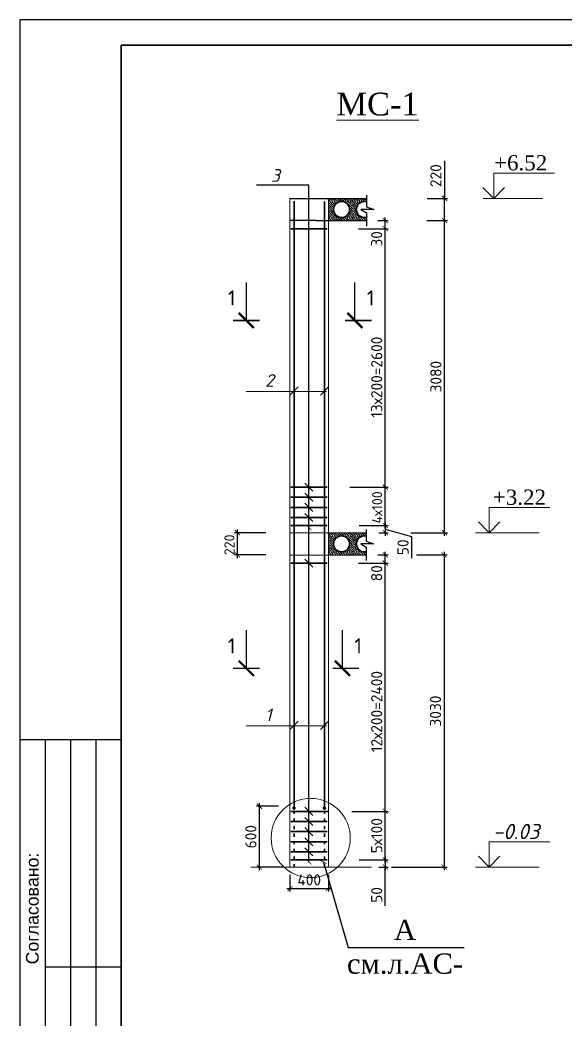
# Model space of a CAD drawing. Header units: millimetres. Extents: x 572274 to 2241483, y -888675 to -304135.
# Drawn here: x 1275612 to 1286369, y -635027 to -615307 of the extents above; entities that cross this region are included whole.
import ezdxf

# ---------------------------------------------------------------- set-up
doc = ezdxf.new("R2010")
doc.units = ezdxf.units.MM
doc.linetypes.add('ACAD_ISO02W100', pattern=[15, 12, -3])
doc.linetypes.add('ACAD_ISO03W100', pattern=[30, 12, -18])
doc.layers.add('ASHADE', color=7, linetype='Continuous')
doc.layers.add('окна и двери', color=7, linetype='Continuous')
for name, color, linetype, lineweight in [('план', 7, 'Continuous', 40), ('Размер', 150, 'Continuous', 5), ('Размерные линии', 5, 'Continuous', 9)]:
    doc.layers.add(name, color=color, linetype=linetype, lineweight=lineweight)
doc.styles.add('arial', font='arial.ttf', dxfattribs={"height": 300})
doc.styles.get("Standard").update_dxf_attribs({"font": 'isocpeur.ttf'})
doc.styles.add('style1', font='isocpeui.ttf')
doc.styles.add('WMF-Times New Roman0', font='times.ttf')
doc.dimstyles.new('150', dxfattribs={"dimtxt": 150, "dimasz": 150, "dimexe": 0, "dimexo": 1, "dimgap": 25, "dimtad": 1, "dimtxsty": 'Standard', "dimblk": 'ARCHTICK', "dimcen": 50, "dimadec": 0, "dimazin": 0, "dimtfac": 1, "dimtmove": 0, "dimatfit": 3, "dimldrblk": 'ARCHTICK', "dimfxl": 1, "dimarcsym": 0})
doc.dimstyles.new('Copy(2) of ISO-25', dxfattribs={"dimtxt": 300, "dimasz": 180, "dimexe": 60, "dimexo": 0, "dimgap": 80, "dimtad": 1, "dimtxsty": 'Standard', "dimblk": 'ARCHTICK', "dimcen": 150, "dimdle": 60, "dimazin": 0, "dimtfac": 1, "dimtmove": 0, "dimatfit": 3, "dimfxl": 60, "dimarcsym": 0})
doc.dimstyles.new('ISO-25', dxfattribs={"dimtxt": 300, "dimasz": 150, "dimexe": 100, "dimexo": 100, "dimgap": 100, "dimtad": 1, "dimtxsty": 'style1', "dimblk": 'ARCHTICK', "dimcen": 250, "dimdle": 150, "dimclrd": 5, "dimclre": 5, "dimclrt": 7, "dimadec": 0, "dimazin": 0, "dimtfac": 1, "dimtmove": 0, "dimatfit": 3, "dimldrblk": 'ARCHTICK', "dimfxl": 1.25, "dimlwd": -1, "dimlwe": -1, "dimarcsym": 0})
pattern_1 = [(135, (820366.068, -42159.84), (-16.8379802, 61.7392608), [79.375, -15.875, 0, -15.875])]
pattern_2 = [(135, (820366.068, -35559.84), (-16.8379802, 61.7392608), [79.375, -15.875, 0, -15.875])]

# ---------------------------------------------------------------- blocks, each defined once
blk = doc.blocks.new('shtamp cheti azu')
blk.add_line((455458, 81217), (457458, 81217))
at = {"lineweight": 25, "ltscale": 100}
for p, q in [((455958, 74717), (455958, 81217)), ((456458, 74717), (456458, 81217)), ((456958, 74717), (456958, 81217)), ((457458, 76717), (455958, 76717)), ((457458, 74702), (455458, 74702)), ((456258, 66217), (456258, 74717)), ((456758, 66217), (456758, 74717)), ((457458, 72217), (456258, 72217)), ((457458, 68717), (456258, 68717)), ((457458, 66217), (456258, 66217))]:
    blk.add_line(p, q, dxfattribs=at)
at = {"color": 1, "linetype": 'ACAD_ISO02W100', "lineweight": 5, "ltscale": 70, "char_height": 250, "attachment_point": 1, "rotation": 90, "style": 'arial'}
for s, insert in [('{\\fArial|b0|i0|c204|p34;Согласовано:}', (455576, 76776)), ('{\\fArial|b0|i0|c204|p34;Взам. инв. N}', (456376, 72315)), ('{\\fArial|b0|i0|c204|p34;Подпись и дата}', (456376, 68815)), ('{\\fArial|b0|i0|c204|p34;Инв. N подл.}', (456376, 66315))]:
    blk.add_mtext(s, dxfattribs=dict(at, insert=insert))
blk = doc.blocks.new('_ArchTick')
at = {"color": 0, "linetype": 'ByBlock', "const_width": 0.15}
blk.add_lwpolyline([(-0.5, -0.5), (0.5, 0.5)], dxfattribs=at)
blk = doc.blocks.new('*D905')
at = {"layer": 'Defpoints', "color": 0, "lineweight": 25, "transparency": 16777216}
for p in [(1282123, -624528), (1282822, -624528), (1282822, -625288)]:
    blk.add_point(p, dxfattribs=at)
at = {"layer": 'Размер', "color": 0, "lineweight": -2, "transparency": 16777216}
for p, q in [((1282123, -624528), (1282882, -624528)), ((1282822, -625348), (1282822, -624468)), ((1282822, -625288), (1282882, -625288))]:
    blk.add_line(p, q, dxfattribs=at)
at = {"layer": 'Размер', "color": 0, "lineweight": -2, "transparency": 16777216, "xscale": 100, "yscale": 100, "zscale": 100}
for p, rotation in [((1282822, -624528), 90), ((1282822, -625288), 270)]:
    blk.add_blockref('_ArchTick', p, dxfattribs=dict(at, rotation=rotation))
at = {"layer": 'Размер', "color": 0, "transparency": 16777216, "insert": (1282662, -624928), "char_height": 220, "attachment_point": 5, "rotation": 90}
blk.add_mtext('{\\H0.90909x;4х100}', dxfattribs=at)
blk = doc.blocks.new('*D906')
at = {"layer": 'Defpoints', "color": 0, "lineweight": 25, "transparency": 16777216}
for p in [(1282296, -619428), (1282822, -619428), (1282308, -625288)]:
    blk.add_point(p, dxfattribs=at)
at = {"layer": 'Размер', "color": 0, "lineweight": -2, "transparency": 16777216}
for p, q in [((1282822, -625348), (1282822, -619368)), ((1282296, -619428), (1282882, -619428)), ((1282308, -625288), (1282882, -625288))]:
    blk.add_line(p, q, dxfattribs=at)
at = {"layer": 'Размер', "color": 0, "lineweight": -2, "transparency": 16777216, "xscale": 100, "yscale": 100, "zscale": 100}
for p, rotation in [((1282822, -619428), 90), ((1282822, -625288), 270)]:
    blk.add_blockref('_ArchTick', p, dxfattribs=dict(at, rotation=rotation))
at = {"layer": 'Размер', "color": 0, "transparency": 16777216, "insert": (1282652, -622358), "char_height": 220, "attachment_point": 5, "rotation": 90}
blk.add_mtext('13х200=2600', dxfattribs=at)
blk = doc.blocks.new('*D907')
at = {"layer": 'Defpoints', "color": 0, "lineweight": 25, "transparency": 16777216}
for p in [(1282673, -619268), (1282822, -619268), (1282296, -619428)]:
    blk.add_point(p, dxfattribs=at)
at = {"layer": 'Размер', "color": 0, "lineweight": -2, "transparency": 16777216}
for p, q in [((1282673, -619268), (1282882, -619268)), ((1282822, -619488), (1282822, -619208)), ((1282296, -619428), (1282882, -619428))]:
    blk.add_line(p, q, dxfattribs=at)
at = {"layer": 'Размер', "color": 0, "lineweight": -2, "transparency": 16777216, "xscale": 100, "yscale": 100, "zscale": 100}
for p, rotation in [((1282822, -619268), 90), ((1282822, -619428), 270)]:
    blk.add_blockref('_ArchTick', p, dxfattribs=dict(at, rotation=rotation))
at = {"layer": 'Размер', "color": 0, "transparency": 16777216, "insert": (1282652, -619628), "char_height": 220, "attachment_point": 5, "rotation": 90}
blk.add_mtext('30', dxfattribs=at)
blk = doc.blocks.new('*D908')
at = {"layer": 'Defpoints', "color": 0, "lineweight": 25, "transparency": 16777216}
for p in [(1282308, -625288), (1282697, -625428), (1282822, -625428)]:
    blk.add_point(p, dxfattribs=at)
at = {"layer": 'Размер', "color": 0, "lineweight": -2, "transparency": 16777216}
for p, q in [((1282308, -625288), (1282882, -625288)), ((1282822, -625228), (1282822, -625488)), ((1282697, -625428), (1282882, -625428)), ((1282822, -625358), (1283342, -625501)), ((1283342, -625501), (1283342, -625929))]:
    blk.add_line(p, q, dxfattribs=at)
at = {"layer": 'Размер', "color": 0, "lineweight": -2, "transparency": 16777216, "xscale": 100, "yscale": 100, "zscale": 100}
for p, rotation in [((1282822, -625288), 90), ((1282822, -625428), 270)]:
    blk.add_blockref('_ArchTick', p, dxfattribs=dict(at, rotation=rotation))
at = {"layer": 'Размер', "color": 0, "transparency": 16777216, "insert": (1283172, -625715), "char_height": 220, "attachment_point": 5, "rotation": 90}
blk.add_mtext('50', dxfattribs=at)
blk = doc.blocks.new('*D909')
at = {"layer": 'Defpoints', "color": 0, "lineweight": 25, "transparency": 16777216}
for p in [(1283729, -619268), (1283991, -619268), (1283328, -625428)]:
    blk.add_point(p, dxfattribs=at)
at = {"layer": 'Размер', "color": 0, "lineweight": -2, "transparency": 16777216}
for p, q in [((1283729, -619268), (1284051, -619268)), ((1283991, -625488), (1283991, -619208)), ((1283328, -625428), (1284051, -625428))]:
    blk.add_line(p, q, dxfattribs=at)
at = {"layer": 'Размер', "color": 0, "lineweight": -2, "transparency": 16777216, "xscale": 100, "yscale": 100, "zscale": 100}
for p, rotation in [((1283991, -619268), 90), ((1283991, -625428), 270)]:
    blk.add_blockref('_ArchTick', p, dxfattribs=dict(at, rotation=rotation))
at = {"layer": 'Размер', "color": 0, "transparency": 16777216, "insert": (1283821, -622348), "char_height": 220, "attachment_point": 5, "rotation": 90}
blk.add_mtext('3080', dxfattribs=at)
blk = doc.blocks.new('*D910')
at = {"layer": 'Defpoints', "color": 0, "lineweight": 25, "transparency": 16777216}
for p in [(1283650, -618828), (1283991, -618828), (1283644, -619268)]:
    blk.add_point(p, dxfattribs=at)
at = {"layer": 'Размер', "color": 0, "lineweight": -2, "transparency": 16777216}
for p, q in [((1283991, -618089), (1283991, -618828)), ((1283991, -619328), (1283991, -618768)), ((1283650, -618828), (1284051, -618828)), ((1283644, -619268), (1284051, -619268))]:
    blk.add_line(p, q, dxfattribs=at)
at = {"layer": 'Размер', "color": 0, "lineweight": -2, "transparency": 16777216, "xscale": 100, "yscale": 100, "zscale": 100}
for p, rotation in [((1283991, -618828), 90), ((1283991, -619268), 270)]:
    blk.add_blockref('_ArchTick', p, dxfattribs=dict(at, rotation=rotation))
at = {"layer": 'Размер', "color": 0, "transparency": 16777216, "insert": (1283821, -618380), "char_height": 220, "attachment_point": 5, "rotation": 90}
blk.add_mtext('220', dxfattribs=at)
blk = doc.blocks.new('*D911')
at = {"layer": 'Defpoints', "color": 0, "lineweight": 25, "transparency": 16777216}
for p in [(1282163, -630928), (1282822, -630928), (1282822, -631888)]:
    blk.add_point(p, dxfattribs=at)
at = {"layer": 'Размер', "color": 0, "lineweight": -2, "transparency": 16777216}
for p, q in [((1282163, -630928), (1282882, -630928)), ((1282822, -631948), (1282822, -630868)), ((1282822, -631888), (1282882, -631888))]:
    blk.add_line(p, q, dxfattribs=at)
at = {"layer": 'Размер', "color": 0, "lineweight": -2, "transparency": 16777216, "xscale": 100, "yscale": 100, "zscale": 100}
for p, rotation in [((1282822, -630928), 90), ((1282822, -631888), 270)]:
    blk.add_blockref('_ArchTick', p, dxfattribs=dict(at, rotation=rotation))
at = {"layer": 'Размер', "color": 0, "transparency": 16777216, "insert": (1282652, -631408), "char_height": 220, "attachment_point": 5, "rotation": 90}
blk.add_mtext('5х100', dxfattribs=at)
blk = doc.blocks.new('*D912')
at = {"layer": 'Defpoints', "color": 0, "lineweight": 25, "transparency": 16777216}
for p in [(1282296, -626028), (1282822, -626028), (1282308, -631888)]:
    blk.add_point(p, dxfattribs=at)
at = {"layer": 'Размер', "color": 0, "lineweight": -2, "transparency": 16777216}
for p, q in [((1282296, -626028), (1282882, -626028)), ((1282822, -631948), (1282822, -625968)), ((1282308, -631888), (1282882, -631888))]:
    blk.add_line(p, q, dxfattribs=at)
at = {"layer": 'Размер', "color": 0, "lineweight": -2, "transparency": 16777216, "xscale": 100, "yscale": 100, "zscale": 100}
for p, rotation in [((1282822, -626028), 90), ((1282822, -631888), 270)]:
    blk.add_blockref('_ArchTick', p, dxfattribs=dict(at, rotation=rotation))
at = {"layer": 'Размер', "color": 0, "transparency": 16777216, "insert": (1282652, -628958), "char_height": 220, "attachment_point": 5, "rotation": 90}
blk.add_mtext('12х200=2400', dxfattribs=at)
blk = doc.blocks.new('*D913')
at = {"layer": 'Defpoints', "color": 0, "lineweight": 25, "transparency": 16777216}
for p in [(1282308, -631888), (1282697, -632028), (1282822, -632028)]:
    blk.add_point(p, dxfattribs=at)
at = {"layer": 'Размер', "color": 0, "lineweight": -2, "transparency": 16777216}
for p, q in [((1282308, -631888), (1282882, -631888)), ((1282822, -631828), (1282822, -632088)), ((1282697, -632028), (1282882, -632028)), ((1282822, -632792), (1282822, -632028))]:
    blk.add_line(p, q, dxfattribs=at)
at = {"layer": 'Размер', "color": 0, "lineweight": -2, "transparency": 16777216, "xscale": 100, "yscale": 100, "zscale": 100}
for p, rotation in [((1282822, -631888), 90), ((1282822, -632028), 270)]:
    blk.add_blockref('_ArchTick', p, dxfattribs=dict(at, rotation=rotation))
at = {"layer": 'Размер', "color": 0, "transparency": 16777216, "insert": (1282652, -632578), "char_height": 220, "attachment_point": 5, "rotation": 90}
blk.add_mtext('50', dxfattribs=at)
blk = doc.blocks.new('*D914')
at = {"layer": 'Defpoints', "color": 0, "lineweight": 25, "transparency": 16777216}
for p in [(1282673, -625868), (1282822, -625868), (1282296, -626028)]:
    blk.add_point(p, dxfattribs=at)
at = {"layer": 'Размер', "color": 0, "lineweight": -2, "transparency": 16777216}
for p, q in [((1282673, -625868), (1282882, -625868)), ((1282822, -626088), (1282822, -625808)), ((1282296, -626028), (1282882, -626028))]:
    blk.add_line(p, q, dxfattribs=at)
at = {"layer": 'Размер', "color": 0, "lineweight": -2, "transparency": 16777216, "xscale": 100, "yscale": 100, "zscale": 100}
for p, rotation in [((1282822, -625868), 90), ((1282822, -626028), 270)]:
    blk.add_blockref('_ArchTick', p, dxfattribs=dict(at, rotation=rotation))
at = {"layer": 'Размер', "color": 0, "transparency": 16777216, "insert": (1282652, -626228), "char_height": 220, "attachment_point": 5, "rotation": 90}
blk.add_mtext('80', dxfattribs=at)
blk = doc.blocks.new('*D915')
at = {"layer": 'Defpoints', "color": 0, "lineweight": 25, "transparency": 16777216}
for p in [(1279906, -625428), (1280462, -625428), (1280462, -625868)]:
    blk.add_point(p, dxfattribs=at)
at = {"layer": 'Размер', "color": 0, "lineweight": -2, "transparency": 16777216}
for p, q in [((1280462, -625428), (1279846, -625428)), ((1279906, -625928), (1279906, -625368)), ((1280462, -625868), (1279846, -625868))]:
    blk.add_line(p, q, dxfattribs=at)
at = {"layer": 'Размер', "color": 0, "lineweight": -2, "transparency": 16777216, "xscale": 100, "yscale": 100, "zscale": 100}
for p, rotation in [((1279906, -625428), 90), ((1279906, -625868), 270)]:
    blk.add_blockref('_ArchTick', p, dxfattribs=dict(at, rotation=rotation))
at = {"layer": 'Размер', "color": 0, "transparency": 16777216, "insert": (1279746, -625668), "char_height": 220, "attachment_point": 5, "rotation": 90}
blk.add_mtext('{\\H0.90909x;220}', dxfattribs=at)
blk = doc.blocks.new('*D916')
at = {"layer": 'Defpoints', "color": 0, "lineweight": 25, "transparency": 16777216}
for p in [(1283440, -625868), (1282947, -632028), (1283982, -632028)]:
    blk.add_point(p, dxfattribs=at)
at = {"layer": 'Размер', "color": 0, "lineweight": -2, "transparency": 16777216}
for p, q in [((1283440, -625868), (1284042, -625868)), ((1283982, -625808), (1283982, -632088)), ((1282947, -632028), (1284042, -632028))]:
    blk.add_line(p, q, dxfattribs=at)
at = {"layer": 'Размер', "color": 0, "lineweight": -2, "transparency": 16777216, "xscale": 100, "yscale": 100, "zscale": 100}
for p, rotation in [((1283982, -625868), 90), ((1283982, -632028), 270)]:
    blk.add_blockref('_ArchTick', p, dxfattribs=dict(at, rotation=rotation))
at = {"layer": 'Размер', "color": 0, "transparency": 16777216, "insert": (1283812, -628948), "char_height": 220, "attachment_point": 5, "rotation": 90}
blk.add_mtext('3030', dxfattribs=at)
blk = doc.blocks.new('*D917')
at = {"layer": 'Defpoints', "color": 0, "lineweight": 25, "transparency": 16777216}
for p in [(1280338, -630828), (1280713, -630828), (1280797, -632028)]:
    blk.add_point(p, dxfattribs=at)
at = {"layer": 'Размер', "color": 0, "lineweight": -2, "transparency": 16777216}
for p, q in [((1280713, -630828), (1280278, -630828)), ((1280338, -632088), (1280338, -630768)), ((1280797, -632028), (1280278, -632028))]:
    blk.add_line(p, q, dxfattribs=at)
at = {"layer": 'Размер', "color": 0, "lineweight": -2, "transparency": 16777216, "xscale": 100, "yscale": 100, "zscale": 100}
for p, rotation in [((1280338, -630828), 90), ((1280338, -632028), 270)]:
    blk.add_blockref('_ArchTick', p, dxfattribs=dict(at, rotation=rotation))
at = {"layer": 'Размер', "color": 0, "transparency": 16777216, "insert": (1280168, -631428), "char_height": 220, "attachment_point": 5, "rotation": 90}
blk.add_mtext('600', dxfattribs=at)
blk = doc.blocks.new('*D918')
at = {"layer": 'Defpoints', "color": 0, "lineweight": 25, "transparency": 16777216}
for p in [(1280941, -632178), (1281701, -632178), (1281701, -632452)]:
    blk.add_point(p, dxfattribs=at)
at = {"layer": 'Размер', "color": 0, "lineweight": -2, "transparency": 16777216}
for p, q in [((1280941, -632178), (1280941, -632512)), ((1281701, -632178), (1281701, -632512)), ((1280881, -632452), (1281761, -632452))]:
    blk.add_line(p, q, dxfattribs=at)
at = {"layer": 'Размер', "color": 0, "lineweight": -2, "transparency": 16777216, "xscale": 100, "yscale": 100, "zscale": 100, "rotation": 180}
blk.add_blockref('_ArchTick', (1280941, -632452), dxfattribs=at)
at = {"layer": 'Размер', "color": 0, "lineweight": -2, "transparency": 16777216, "xscale": 100, "yscale": 100, "zscale": 100}
blk.add_blockref('_ArchTick', (1281701, -632452), dxfattribs=at)
at = {"layer": 'Размер', "color": 0, "transparency": 16777216, "insert": (1281321, -632282), "char_height": 220, "attachment_point": 5}
blk.add_mtext('400', dxfattribs=at)

msp = doc.modelspace()

# ---------------------------------------------------------------- hatches: boundary and pattern name
at = {"layer": 'окна и двери', "lineweight": 13, "ltscale": 25}
h = msp.add_hatch(dxfattribs=at)
h.set_pattern_fill('ANSI36', color=256, scale=10, style=0)
h.set_pattern_definition(pattern_2)
h.paths.add_polyline_path([(1282446.26, -618888.168), (1282446.26, -618828.168), (1281700.503, -618828.168), (1281700.503, -618888.168)])
h = msp.add_hatch(dxfattribs=at)
h.set_pattern_fill('ANSI36', color=256, scale=10, style=0)
h.set_pattern_definition([(135, (802474.47, -42159.84), (-16.8379802, 61.7392608), [79.375, -15.875, 0, -15.875])])
h.paths.add_polyline_path([(1281801.725, -619048.168, 1), (1282117.954, -619048.168, 1)], flags=16)
h.paths.add_polyline_path([(1282250.086, -619048.168, 1), (1282566.314, -619048.168, 1)], flags=16)
edge = h.paths.add_edge_path()
edge.add_line((1282446.26, -618894.703), (1282446.26, -618888.168))
edge.add_line((1282446.26, -618888.168), (1281700.503, -618888.168))
edge.add_line((1281700.503, -618888.168), (1281700.503, -619208.168))
edge.add_line((1281700.503, -619208.168), (1282446.26, -619208.168))
edge.add_line((1282446.26, -619208.168), (1282446.26, -619201.633))
edge.add_arc((1282408.2, -619048.168), 158.114, 283.9285678, 360.3730868)
edge.add_line((1282566.311, -619047.139), (1282590.971, -619047.139))
edge.add_line((1282590.971, -619047.139), (1282565.981, -619037.909))
edge.add_arc((1282408.2, -619048.168), 158.114, 3.7201942, 76.0714322)
h = msp.add_hatch(dxfattribs=at)
h.set_pattern_fill('ANSI36', color=256, scale=10, style=0)
h.set_pattern_definition(pattern_2)
h.paths.add_polyline_path([(1282446.26, -619268.168), (1282446.26, -619208.168), (1281700.503, -619208.168), (1281700.503, -619268.168)])
h = msp.add_hatch(dxfattribs=at)
h.set_pattern_fill('ANSI36', color=256, scale=10, style=0)
h.set_pattern_definition(pattern_1)
h.paths.add_polyline_path([(1282446.26, -625488.168), (1282446.26, -625428.168), (1281700.503, -625428.168), (1281700.503, -625488.168)])
h = msp.add_hatch(dxfattribs=at)
h.set_pattern_fill('ANSI36', color=256, scale=10, style=0)
h.set_pattern_definition([(135, (802474.47, -48759.84), (-16.8379802, 61.7392608), [79.375, -15.875, 0, -15.875])])
edge = h.paths.add_edge_path(flags=16)
edge.add_arc((1281959.84, -625648.168), 158.114, 0, 360)
edge = h.paths.add_edge_path(flags=17)
edge.add_arc((1282408.2, -625648.168), 158.114, 0, 360)
edge = h.paths.add_edge_path()
edge.add_line((1282446.26, -625494.703), (1282446.26, -625488.168))
edge.add_line((1282446.26, -625488.168), (1281700.503, -625488.168))
edge.add_line((1281700.503, -625488.168), (1281700.503, -625808.168))
edge.add_line((1281700.503, -625808.168), (1282446.26, -625808.168))
edge.add_line((1282446.26, -625808.168), (1282446.26, -625801.633))
edge.add_arc((1282408.2, -625648.168), 158.114, 283.9285678, 360.3730868)
edge.add_line((1282566.311, -625647.139), (1282590.971, -625647.139))
edge.add_line((1282590.971, -625647.139), (1282565.981, -625637.909))
edge.add_arc((1282408.2, -625648.168), 158.114, 3.7201942, 76.0714322)
h = msp.add_hatch(dxfattribs=at)
h.set_pattern_fill('ANSI36', color=256, scale=10, style=0)
h.set_pattern_definition(pattern_1)
h.paths.add_polyline_path([(1282446.26, -625868.168), (1282446.26, -625808.168), (1281700.503, -625808.168), (1281700.503, -625868.168)])

# ---------------------------------------------------------------- linework, layer by layer
at = {"color": 7, "lineweight": 13}
for p, q in [((1284961.34, -618328.168), (1286161.34, -618328.168)), ((1284961.34, -618828.168), (1284961.34, -618328.168)), ((1284961.34, -618828.168), (1284749.208, -618616.036)), ((1284961.34, -618828.168), (1285173.472, -618616.036)), ((1284752.289, -618828.168), (1285924.522, -618828.168)), ((1284870.765, -625428.168), (1284870.765, -624928.168)), ((1284870.765, -624928.168), (1286070.765, -624928.168)), ((1284870.765, -625428.168), (1284658.633, -625216.036)), ((1284870.765, -625428.168), (1285082.897, -625216.036)), ((1284601.289, -625428.168), (1285857.5, -625428.168)), ((1284870.765, -632028.168), (1284870.765, -631528.168)), ((1284870.765, -631528.168), (1286070.765, -631528.168)), ((1284870.765, -632028.168), (1284658.633, -631816.036)), ((1284870.765, -632028.168), (1285082.897, -631816.036)), ((1284601.289, -632028.168), (1285857.5, -632028.168))]:
    msp.add_line(p, q, dxfattribs=at)
at = {"color": 7, "ltscale": 50}
for p, q in [((1282448.984, -618762.867), (1282448.984, -618993.693)), ((1280940.503, -618828.168), (1282448.984, -618828.168)), ((1282448.984, -618993.693), (1282593.695, -619047.139)), ((1282593.695, -619047.139), (1282339.687, -619047.139)), ((1282339.687, -619047.139), (1282448.984, -619113.209)), ((1282448.984, -619113.209), (1282448.984, -619375.811)), ((1281460.503, -619268.168), (1280940.503, -619268.168)), ((1281460.503, -619268.168), (1282448.984, -619268.168)), ((1282446.26, -625362.867), (1282446.26, -625593.693)), ((1282590.971, -625647.139), (1282336.963, -625647.139)), ((1282336.963, -625647.139), (1282446.26, -625713.209)), ((1282446.26, -625593.693), (1282590.971, -625647.139)), ((1282446.26, -625713.209), (1282446.26, -625975.811))]:
    msp.add_line(p, q, dxfattribs=at)
at = {"color": 7, "lineweight": 0, "ltscale": 50}
for p, q in [((1280940.503, -618828.168), (1280940.503, -625428.168)), ((1281700.503, -618828.168), (1281700.503, -632028.168)), ((1280940.503, -625428.168), (1280940.503, -632028.168)), ((1281460.503, -625428.168), (1282446.26, -625428.168)), ((1281460.503, -625428.168), (1282446.26, -625428.168))]:
    msp.add_line(p, q, dxfattribs=at)
at = {"color": 7, "lineweight": 35, "ltscale": 50}
for p, q in [((1281020.503, -630843.45), (1281020.503, -618886.391)), ((1281620.503, -630843.45), (1281620.503, -618889.751))]:
    msp.add_line(p, q, dxfattribs=at)
at = {"lineweight": 25, "ltscale": 100}
msp.add_lwpolyline([(1275611.986, -645007.415), (1317611.986, -645007.415), (1317611.986, -615307.415), (1275611.986, -615307.415)], close=True, dxfattribs=at)
at = {"color": 1, "lineweight": 30}
msp.add_lwpolyline([(1277611.986, -644507.415), (1317111.986, -644507.415), (1317111.986, -615807.415), (1277611.986, -615807.415)], close=True, dxfattribs=at)
at = {"color": 7, "ltscale": 50, "const_width": 30}
for points in [[(1279818.449, -621237.839), (1280341.203, -621237.839)], [(1282027.947, -621237.839), (1282550.7, -621237.839)], [(1279818.449, -628105.395), (1280341.203, -628105.395)], [(1281780.962, -628105.395), (1282303.716, -628105.395)]]:
    msp.add_lwpolyline(points, dxfattribs=at)
at = {"color": 7, "lineweight": 0, "ltscale": 50}
msp.add_lwpolyline([(1281460.503, -625428.168), (1280940.503, -625428.168)], dxfattribs=at)
at = {"layer": 'окна и двери', "lineweight": 13, "ltscale": 25}
msp.add_line((1280940.503, -625868.168), (1282446.26, -625868.168), dxfattribs=at)
at = {"layer": 'окна и двери', "linetype": 'ACAD_ISO03W100', "lineweight": 30, "ltscale": 5}
for p, q in [((1281020.503, -632028.168), (1281020.503, -630883.45)), ((1281620.503, -632028.168), (1281620.503, -630883.45))]:
    msp.add_line(p, q, dxfattribs=at)
at = {"layer": 'окна и двери', "lineweight": 30, "ltscale": 25}
for centre in [(1281959.84, -619048.168), (1281959.84, -625648.168)]:
    msp.add_circle(centre, 158.114, dxfattribs=at)
at = {"layer": 'окна и двери', "linetype": 'ACAD_ISO02W100', "lineweight": 30, "ltscale": 10}
for centre in [(1281020.503, -630863.45), (1281620.503, -630863.45)]:
    msp.add_circle(centre, 20, dxfattribs=at)
at = {"layer": 'окна и двери', "lineweight": 30, "ltscale": 25}
for centre in [(1282408.2, -619048.168), (1282408.2, -625648.168)]:
    msp.add_arc(centre, 158.114, 76.0714322, 283.9285678, dxfattribs=at)
at = {"layer": 'план', "color": 7, "lineweight": 30, "ltscale": 100}
for p, q in [((1280954.903, -619428.168), (1281673.088, -619428.168)), ((1280954.903, -624528.162), (1281673.088, -624528.162)), ((1280954.903, -624728.162), (1281673.088, -624728.162)), ((1280954.903, -624928.162), (1281673.088, -624928.162)), ((1280954.903, -625128.162), (1281673.088, -625128.162)), ((1280954.903, -625288.168), (1281673.088, -625288.168)), ((1280954.903, -626028.168), (1281673.088, -626028.168)), ((1280954.903, -626028.168), (1281673.088, -626028.168)), ((1280954.903, -630928.162), (1281673.088, -630928.162)), ((1281686.103, -630928.162), (1280967.919, -630928.162)), ((1280954.903, -631128.162), (1281673.088, -631128.162)), ((1280954.903, -631328.162), (1281673.088, -631328.162)), ((1280954.903, -631528.162), (1281673.088, -631528.162)), ((1280954.903, -631728.162), (1281673.088, -631728.162)), ((1280954.903, -631888.168), (1281673.088, -631888.168))]:
    msp.add_line(p, q, dxfattribs=at)
at = {"layer": 'Размер'}
msp.add_line((1282550.029, -632028.168), (1280168.156, -632028.168), dxfattribs=at)
at = {"layer": 'Размерные линии', "lineweight": 0}
for p, q in [((1280939.98, -622712.14), (1281101.027, -622551.092)), ((1281539.98, -622712.14), (1281701.027, -622551.092)), ((1281664.944, -622640.033), (1280075.007, -622640.033)), ((1281233.472, -624447.638), (1281394.519, -624608.686)), ((1281233.472, -624647.638), (1281394.519, -624808.686)), ((1281233.472, -624847.638), (1281394.519, -625008.686)), ((1281233.472, -625047.638), (1281394.519, -625208.686)), ((1281233.472, -625947.645), (1281394.519, -626108.692)), ((1281664.944, -629240.033), (1280075.007, -629240.033)), ((1280939.98, -629312.14), (1281101.027, -629151.092)), ((1281539.98, -629312.14), (1281701.027, -629151.092)), ((1281233.472, -630847.638), (1281394.519, -631008.686)), ((1281233.472, -631047.638), (1281394.519, -631208.686)), ((1281233.472, -631247.638), (1281394.519, -631408.686)), ((1281233.472, -631447.638), (1281394.519, -631608.686)), ((1281233.472, -631647.638), (1281394.519, -631808.686))]:
    msp.add_line(p, q, dxfattribs=at)
msp.add_circle((1281350.392, -631454.059), 781.517, dxfattribs=at)

# ---------------------------------------------------------------- block references
msp.add_blockref('shtamp cheti azu', (820154.419, -710723.918))

# ---------------------------------------------------------------- texts
at = {"color": 7}
for p in [(1279714.898, -620943.949), (1282457.832, -620943.949), (1279714.898, -627811.505), (1282210.848, -627811.505)]:
    msp.add_text('1', height=300, dxfattribs=at).set_placement(p)
at = {"layer": 'ASHADE', "color": 0, "insert": (1283211.422, -634141.957), "char_height": 400, "width": 2372.50471, "attachment_point": 8, "style": 'WMF-Times New Roman0'}
msp.add_mtext('А\\Pсм.л.АС-', dxfattribs=at)
at = {"layer": 'план', "color": 7, "lineweight": 0, "attachment_point": 1}
for s, insert, char_height, width in [('{\\fTimes New Roman|b0|i0|c204|p18;\\LМС-1}', (1281857.049, -616741.692), 450, 1882.12651), ('{\\fISOCPEUR|b0|i1|c204|p34;3}', (1280565.319, -618252.817), 250, 690.97978), ('{\\fISOCPEUR|b0|i1|c204|p34;2}', (1280451.457, -622298.053), 250, 690.97978), ('{\\fISOCPEUR|b0|i1|c204|p34;1}', (1280451.457, -628898.053), 250, 690.97978), ('{\\fISOCPEUR|b0|i1|c204|p34;-0.03}', (1284945.56, -631176.562), 300, 690.97978)]:
    msp.add_mtext(s, dxfattribs=dict(at, insert=insert, char_height=char_height, width=width))
at = {"layer": 'план', "color": 7, "lineweight": 0, "char_height": 300, "attachment_point": 1, "style": 'WMF-Times New Roman0'}
for s, insert, width in [('+6.52', (1284969.701, -617976.562), 1281.87144), ('+3.22', (1284945.56, -624576.562), 1884.64773)]:
    msp.add_mtext(s, dxfattribs=dict(at, insert=insert, width=width))

# ---------------------------------------------------------------- dimensions: what is measured, and where the dimension line sits
at = {"layer": 'Размер'}
for base, p1, p2, text, picture, middle in [((1283990.583, -618828.168), (1283643.84, -619268.168), (1283650.468, -618828.168), '220', '*D910', (1283990.583, -618380.391)), ((1282821.816, -619268.168), (1282296.103, -619428.168), (1282673.124, -619268.168), '30', '*D907', (1282821.816, -619628.168)), ((1282821.816, -624528.162), (1282821.816, -625288.168), (1282123.136, -624528.162), '{\\H0.90909x;4х100}', '*D905', (1282821.816, -624928.162)), ((1282821.816, -625428.168), (1282308.28, -625288.168), (1282696.816, -625428.168), '50', '*D908', (1283342.27, -625560.833)), ((1279905.932, -625428.168), (1280461.731, -625868.168), (1280461.731, -625428.168), '{\\H0.90909x;220}', '*D915', (1279905.932, -625668.168)), ((1282821.816, -625868.168), (1282296.103, -626028.168), (1282673.124, -625868.168), '80', '*D914', (1282821.816, -626228.168)), ((1282821.816, -630928.162), (1282821.816, -631888.168), (1282162.702, -630928.162), '5х100', '*D911', (1282821.816, -631408.165)), ((1282821.816, -632028.168), (1282308.28, -631888.168), (1282696.816, -632028.168), '50', '*D913', (1282791.509, -632578.367))]:
    dim = msp.add_linear_dim(base=base, p1=p1, p2=p2, angle=90, text=text, dimstyle='Copy(2) of ISO-25', override={"dimtxt": 220, "dimasz": 100, "dimgap": 60, "dimtmove": 1}, dxfattribs=at)
    dim.commit()
    dim.dimension.update_dxf_attribs({"geometry": picture, "text_midpoint": middle, "dimtype": 160})
for base, p1, p2, text, picture, middle in [((1282821.816, -619428.168), (1282308.28, -625288.168), (1282296.103, -619428.168), '13х200=2600', '*D906', (1282651.816, -622358.168)), ((1283990.583, -619268.168), (1283328.232, -625428.168), (1283728.669, -619268.168), '3080', '*D909', (1283820.583, -622348.168)), ((1283981.667, -632028.168), (1283440.322, -625868.168), (1282946.816, -632028.168), '3030', '*D916', (1283811.667, -628948.168)), ((1282821.816, -626028.168), (1282308.28, -631888.168), (1282296.103, -626028.168), '12х200=2400', '*D912', (1282651.816, -628958.168)), ((1280338.293, -630828.162), (1280796.524, -632028.168), (1280713.246, -630828.162), '600', '*D917', (1280168.293, -631428.165))]:
    dim = msp.add_linear_dim(base=base, p1=p1, p2=p2, angle=90, text=text, dimstyle='Copy(2) of ISO-25', override={"dimtxt": 220, "dimasz": 100, "dimgap": 60, "dimtmove": 1}, dxfattribs=at)
    dim.commit()
    dim.dimension.update_dxf_attribs({"geometry": picture, "text_midpoint": middle})
dim = msp.add_linear_dim(base=(1281700.503, -632452.49), p1=(1280940.503, -632177.998), p2=(1281700.503, -632177.998), text='400', dimstyle='Copy(2) of ISO-25', override={"dimtxt": 220, "dimasz": 100, "dimgap": 60, "dimtmove": 1}, dxfattribs=at)
dim.commit()
dim.dimension.update_dxf_attribs({"geometry": '*D918', "text_midpoint": (1281320.503, -632282.49)})

# ---------------------------------------------------------------- leaders
at = {"color": 7, "ltscale": 50}
for points in [[(1280079.826, -621237.839), (1280079.826, -620485.978)], [(1282223.177, -621237.839), (1282223.177, -620485.978)], [(1280079.826, -628105.395), (1280079.826, -627353.535)], [(1281976.193, -628105.395), (1281976.193, -627353.535)]]:
    msp.add_leader(points, dimstyle='ISO-25', override={"dimasz": 300, "dimgap": 100, "dimtad": 0}, dxfattribs=at)
at = {"layer": 'Размерные линии', "lineweight": 0}
for points in [[(1281313.996, -625328.162), (1281313.996, -618571.176), (1280277.731, -618571.176)], [(1281313.996, -631928.162), (1281313.996, -625171.176), (1281313.996, -625032.711)], [(1281600.809, -631929.25), (1282090.299, -633615.463), (1284375.826, -633615.463)]]:
    msp.add_leader(points, dimstyle='150', override={"dimasz": 100, "dimtad": 0}, dxfattribs=at)

doc.saveas('drawing.dxf')
